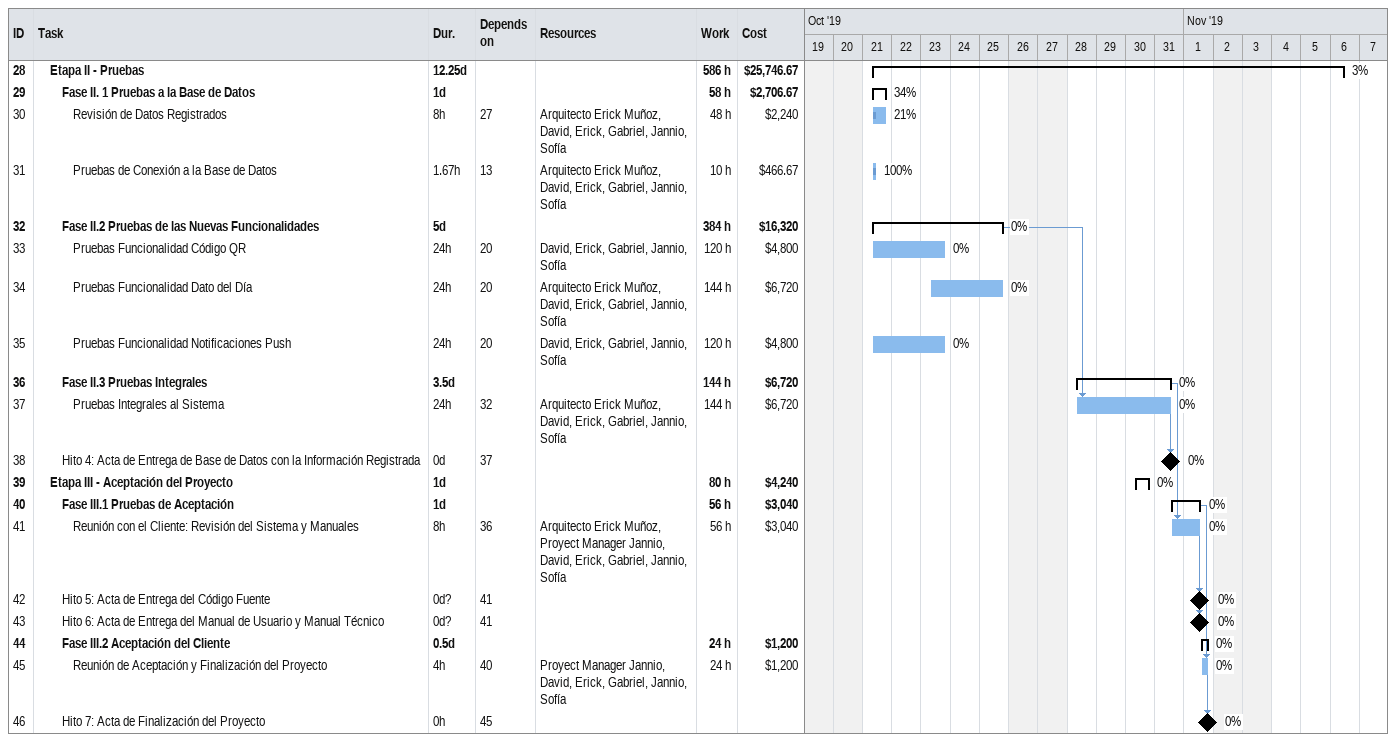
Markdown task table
| ID | Level | Task | Duration | Start | Finish | Predecessors | Resources | % complete | Work (h) | Cost ($) |
|---|---|---|---|---|---|---|---|---|---|---|
| 28 | 2 | **Etapa II - Pruebas** | 12.25d | 2019-10-21 | 2019-11-06 |  |  | 3 | 586 | 25746.67 |
| 29 | 3 | **Fase II. 1 Pruebas a la Base de Datos** | 1d | 2019-10-21 | 2019-10-21 |  |  | 34 | 58 | 2706.67 |
| 30 | 4 | Revisión de Datos Registrados | 8h | 2019-10-21 | 2019-10-21 | 27 | Arquitecto Erick Muñoz, David, Erick, Gabriel, Jannio, Sofía | 21 | 48 | 2240 |
| 31 | 4 | Pruebas de Conexión a la Base de Datos | 1.67h | 2019-10-21 | 2019-10-21 | 13 | Arquitecto Erick Muñoz, David, Erick, Gabriel, Jannio, Sofía | 100 | 10 | 466.67 |
| 32 | 3 | **Fase II.2 Pruebas de las Nuevas Funcionalidades** | 5d | 2019-10-21 | 2019-10-25 |  |  | 0 | 384 | 16320 |
| 33 | 4 | Pruebas Funcionalidad Código QR | 24h | 2019-10-21 | 2019-10-23 | 20 | David, Erick, Gabriel, Jannio, Sofía | 0 | 120 | 4800 |
| 34 | 4 | Pruebas Funcionalidad Dato del Día | 24h | 2019-10-23 | 2019-10-25 | 20 | Arquitecto Erick Muñoz, David, Erick, Gabriel, Jannio, Sofía | 0 | 144 | 6720 |
| 35 | 4 | Pruebas Funcionalidad Notificaciones Push | 24h | 2019-10-21 | 2019-10-23 | 20 | David, Erick, Gabriel, Jannio, Sofía | 0 | 120 | 4800 |
| 36 | 3 | **Fase II.3 Pruebas Integrales** | 3.5d | 2019-10-28 | 2019-10-31 |  |  | 0 | 144 | 6720 |
| 37 | 4 | Pruebas Integrales al Sistema | 24h | 2019-10-28 | 2019-10-31 | 32 | Arquitecto Erick Muñoz, David, Erick, Gabriel, Jannio, Sofía | 0 | 144 | 6720 |
| 38 | 3 | Hito 4: Acta de Entrega de Base de Datos con la Información Registrada | 0d | 2019-10-31 | 2019-10-31 | 37 |  | 0 |  |  |
| 39 | 2 | **Etapa III - Aceptación del Proyecto** | 1d | 2019-10-30 | 2019-10-30 |  |  | 0 | 80 | 4240 |
| 40 | 3 | **Fase III.1 Pruebas de Aceptación** | 1d | 2019-10-31 | 2019-11-01 |  |  | 0 | 56 | 3040 |
| 41 | 4 | Reunión con el Cliente: Revisión del Sistema y Manuales | 8h | 2019-10-31 | 2019-11-01 | 36 | Arquitecto Erick Muñoz, Proyect Manager Jannio, David, Erick, Gabriel, Jannio, Sofía | 0 | 56 | 3040 |
| 42 | 3 | Hito 5: Acta de Entrega del Código Fuente | 0d? | 2019-11-01 | 2019-11-01 | 41 |  | 0 |  |  |
| 43 | 3 | Hito 6: Acta de Entrega del Manual de Usuario y Manual Técnico | 0d? | 2019-11-01 | 2019-11-01 | 41 |  | 0 |  |  |
| 44 | 3 | **Fase III.2 Aceptación del Cliente** | 0.5d | 2019-11-01 | 2019-11-01 |  |  | 0 | 24 | 1200 |
| 45 | 4 | Reunión de Aceptación y Finalización del Proyecto | 4h | 2019-11-01 | 2019-11-01 | 40 | Proyect Manager Jannio, David, Erick, Gabriel, Jannio, Sofía | 0 | 24 | 1200 |
| 46 | 3 | Hito 7: Acta de Finalización del Proyecto | 0h | 2019-11-01 | 2019-11-01 | 45 |  | 0 |  |  |
